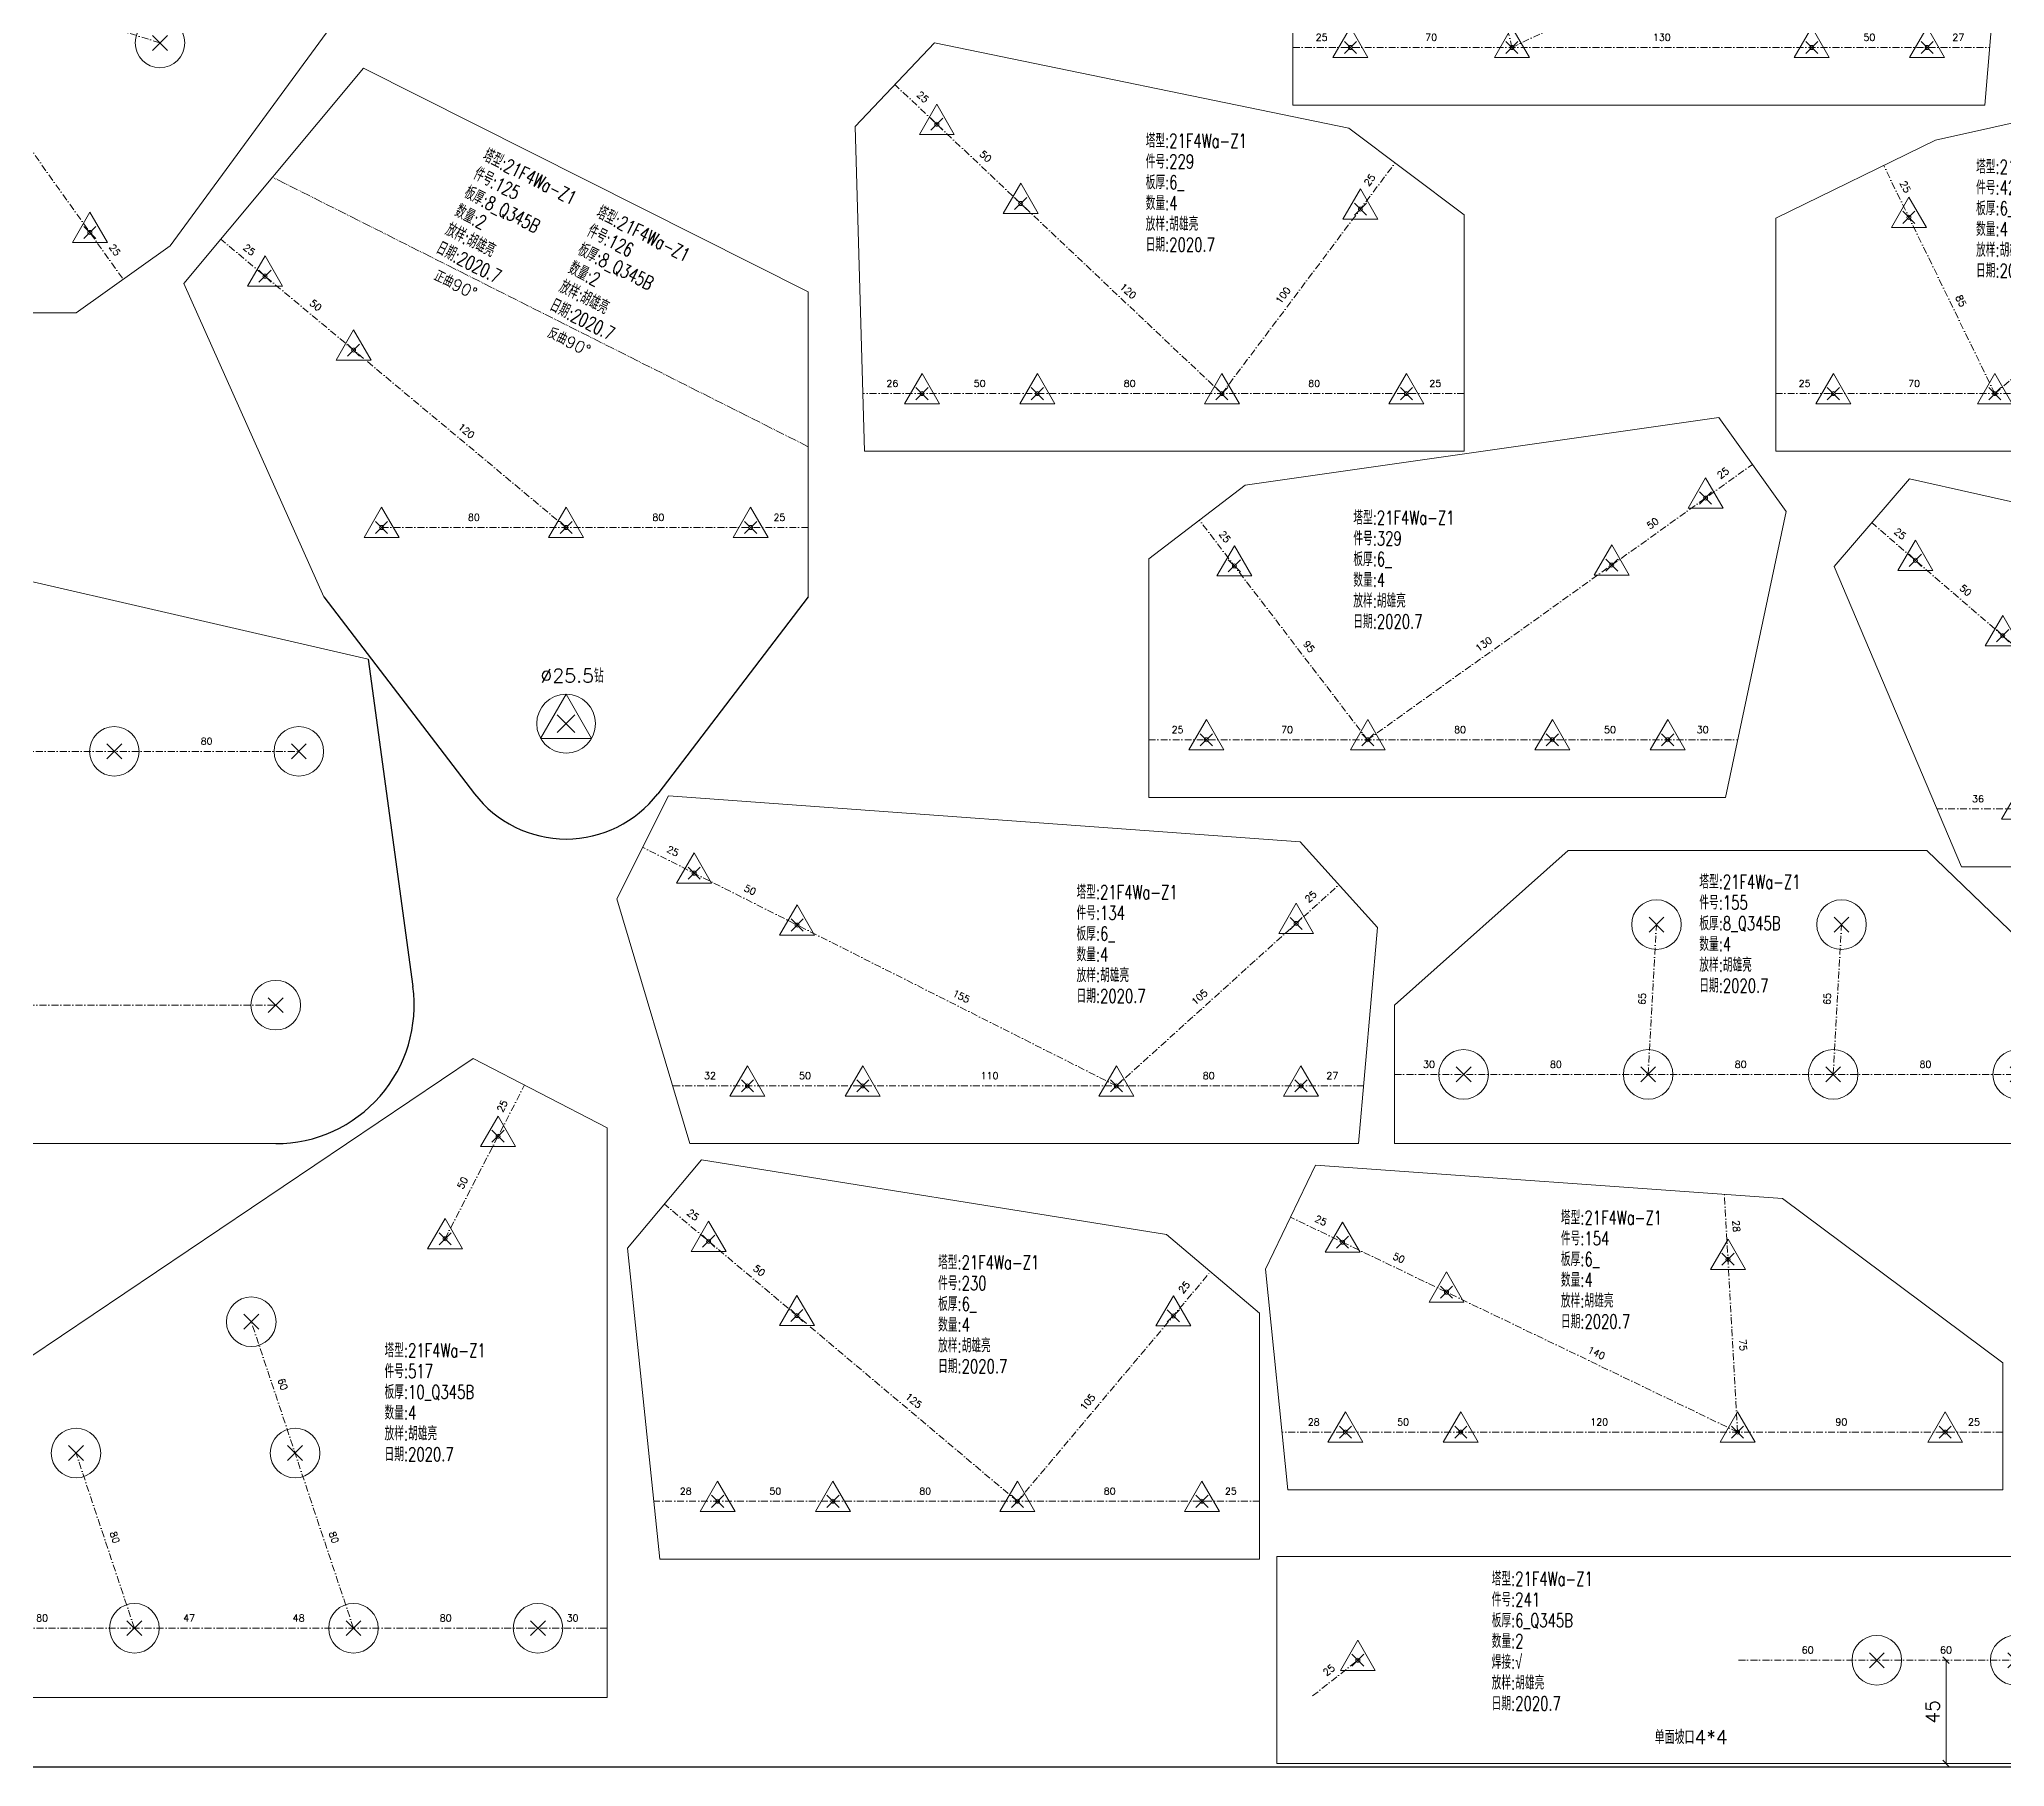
# Model space of a CAD drawing. Extents: x 1310 to 15542, y -76 to 8381.
# Drawn here: x 3379 to 4231, y 7151 to 7899 of the extents above; entities that cross this region are included whole.
import ezdxf
from ezdxf.enums import TextEntityAlignment as Align

# ---------------------------------------------------------------- set-up
doc = ezdxf.new("R2010")
doc.units = 0
doc.header["$MEASUREMENT"] = 0
doc.linetypes.add('一点画线', pattern=[5.2, 3, -1, 0.2, -1])
doc.linetypes.add('制弯线', pattern=[5.9, 4, -0.5, 0.2, -0.5, 0.2, -0.5])
doc.layers.get('0').update_dxf_attribs({"linetype": 'CONTINUOUS', "lineweight": 25})
for name, color, linetype, lineweight in [('1', 7, 'CONTINUOUS', 25), ('2', 7, 'CONTINUOUS', 25), ('5', 7, 'CONTINUOUS', 25)]:
    doc.layers.add(name, color=color, linetype=linetype, lineweight=lineweight)
doc.styles.add('HZ', font='txt.shx', dxfattribs={"width": 0.7, "oblique": 12, "bigfont": 'hztxt.shx'})
doc.styles.get("Standard").update_dxf_attribs({"font": 'simplex.shx', "width": 0.7, "height": 3, "bigfont": 'gbhzfs.shx'})

# ---------------------------------------------------------------- blocks, each defined once
blk = doc.blocks.new('板孔17.5')
at = {"layer": '5', "color": 7, "linetype": 'Continuous', "lineweight": 13}
for p, q in [((0, 1), (-0.866, -0.5)), ((0.866, -0.5), (0, 1)), ((-0.3, -0.3), (0.3, 0.3)), ((0.3, -0.3), (-0.3, 0.3)), ((-0.866, -0.5), (0.866, -0.5))]:
    blk.add_line(p, q, dxfattribs=at)
at = {"layer": '5', "color": 7, "linetype": 'Continuous', "lineweight": 0}
blk.add_circle((0, 0), 0.1, dxfattribs=at)
blk = doc.blocks.new('PLKM_22cef6f7-db2d-482d-97e8-3266c13a7349', base_point=(6076.4, 15509.6))
at = {"layer": '1', "color": 7, "linetype": 'Continuous', "lineweight": 18}
for p, q in [((5699.21, 15584.99), (5676.72, 15540.33)), ((5973.09, 15564.92), (5699.21, 15584.99)), ((6006.61, 15527.82), (5973.09, 15564.92)), ((5676.72, 15540.33), (5708.39, 15434.22)), ((5998.39, 15434.22), (6006.61, 15527.82)), ((5708.39, 15434.22), (5998.39, 15434.22))]:
    blk.add_line(p, q, dxfattribs=at)
at = {"layer": '2', "color": 9, "linetype": '一点画线', "lineweight": 13}
for p, q in [((5893.39, 15459.21), (5687.97, 15562.66)), ((5893.39, 15459.21), (5989.85, 15546.37)), ((6000.59, 15459.21), (5700.93, 15459.21))]:
    blk.add_line(p, q, dxfattribs=at)
at = {"layer": '1', "color": 7, "linetype": 'Continuous', "lineweight": 0, "xscale": 8.75, "yscale": 8.75, "zscale": 8.75}
for p in [(5710.3, 15551.42), (5754.95, 15528.93), (5971.3, 15529.61), (5733.39, 15459.21), (5783.39, 15459.21), (5893.39, 15459.21), (5973.39, 15459.21)]:
    blk.add_blockref('板孔17.5', p, dxfattribs=at)
at = {"layer": '1', "color": 7, "linetype": 'Continuous', "lineweight": 13, "insert": (5876.08, 15546.19), "char_height": 6, "width": 600, "attachment_point": 1, "line_spacing_factor": 0.9}
blk.add_mtext('塔型:21F4Wa-Z1\\P件号:134\\P板厚:6_\\P数量:4\\P放样:胡雄亮\\P日期:2020.7', dxfattribs=at)
at = {"layer": '2', "color": 7, "linetype": 'Continuous', "lineweight": 13}
for s, rotation, p in [('25', 334, (5700.03, 15558.83)), ('50', 334, (5733.52, 15541.96)), ('25', 42, (5979.24, 15539.47)), ('155', 334, (5825.07, 15495.86)), ('105', 42, (5931.01, 15495.89))]:
    blk.add_text(s, height=3, rotation=rotation, dxfattribs=at).set_placement(p, align=Align.BOTTOM_CENTER)
for s, p in [('32', (5717.16, 15461.22)), ('50', (5758.39, 15461.22)), ('110', (5838.39, 15461.22)), ('80', (5933.39, 15461.22)), ('27', (5986.99, 15461.22))]:
    blk.add_text(s, height=3, dxfattribs=at).set_placement(p, align=Align.BOTTOM_CENTER)
blk = doc.blocks.new('板孔21.5')
at = {"layer": '5', "color": 7, "linetype": 'Continuous', "lineweight": 13}
for p, q in [((-0.3, -0.3), (0.3, 0.3)), ((0.3, -0.3), (-0.3, 0.3))]:
    blk.add_line(p, q, dxfattribs=at)
blk.add_circle((0, 0), 1, dxfattribs=at)
blk = doc.blocks.new('PLKM_52e86a1d-98e1-4ceb-8019-42ce8df6917d', base_point=(3594.87, 12290.99))
at = {"layer": '1', "color": 7, "linetype": 'Continuous', "lineweight": 18}
for p, q in [((3442.58, 12429.43), (3185.64, 12256.59)), ((3500.62, 12399.42), (3442.58, 12429.43)), ((3500.62, 12152.55), (3500.62, 12399.42)), ((3185.64, 12256.59), (3185.64, 12152.55)), ((3185.64, 12152.55), (3500.62, 12152.55))]:
    blk.add_line(p, q, dxfattribs=at)
at = {"layer": '2', "color": 9, "linetype": '一点画线', "lineweight": 13}
for p, q in [((3430.34, 12351.33), (3464.79, 12417.95)), ((3390.62, 12182.55), (3346.32, 12315.36)), ((3295.64, 12182.55), (3270.33, 12258.44)), ((3500.62, 12182.55), (3185.64, 12182.55))]:
    blk.add_line(p, q, dxfattribs=at)
at = {"layer": '1', "color": 7, "linetype": 'Continuous', "lineweight": 0}
for name, p, xscale, yscale, zscale in [('板孔17.5', (3453.3, 12395.74), 8.75, 8.75, 8.75), ('板孔17.5', (3430.34, 12351.33), 8.75, 8.75, 8.75), ('板孔21.5', (3346.32, 12315.36), 10.75, 10.75, 10.75), ('板孔21.5', (3270.33, 12258.44), 10.75, 10.75, 10.75), ('板孔21.5', (3365.31, 12258.44), 10.75, 10.75, 10.75), ('板孔21.5', (3215.64, 12182.55), 10.75, 10.75, 10.75), ('板孔21.5', (3295.64, 12182.55), 10.75, 10.75, 10.75), ('板孔21.5', (3390.62, 12182.55), 10.75, 10.75, 10.75), ('板孔21.5', (3470.62, 12182.55), 10.75, 10.75, 10.75)]:
    blk.add_blockref(name, p, dxfattribs=dict(at, xscale=xscale, yscale=yscale, zscale=zscale))
at = {"layer": '1', "color": 7, "linetype": 'Continuous', "lineweight": 13, "insert": (3404.09, 12305.94), "char_height": 6, "width": 600, "attachment_point": 1, "line_spacing_factor": 0.9}
blk.add_mtext('塔型:21F4Wa-Z1\\P件号:517\\P板厚:10_Q345B\\P数量:4\\P放样:胡雄亮\\P日期:2020.7', dxfattribs=at)
at = {"layer": '2', "color": 7, "linetype": 'Continuous', "lineweight": 13}
for s, rotation, p in [('25', 63, (3457.27, 12407.76)), ('50', 63, (3440.05, 12374.45)), ('60', 289, (3357.71, 12287.53)), ('80', 289, (3284.88, 12221.13)), ('80', 289, (3379.86, 12221.13))]:
    blk.add_text(s, height=3, rotation=rotation, dxfattribs=at).set_placement(p, align=Align.BOTTOM_CENTER)
for s, p in [('30', (3200.64, 12184.55)), ('80', (3255.64, 12184.55)), ('47', (3319.36, 12184.55)), ('48', (3366.85, 12184.55)), ('80', (3430.62, 12184.55)), ('30', (3485.62, 12184.55))]:
    blk.add_text(s, height=3, dxfattribs=at).set_placement(p, align=Align.BOTTOM_CENTER)
blk = doc.blocks.new('PLKM_7b76d530-2090-40c1-a64a-3491f2526c1a', base_point=(3035.27, 12225.21))
at = {"layer": '1', "color": 7, "linetype": 'Continuous', "lineweight": 18}
for p, q in [((2963.91, 12297.87), (2775.85, 12270.89)), ((2985.64, 12252.84), (2963.91, 12297.87)), ((2775.85, 12270.89), (2727.18, 12259.43)), ((2727.18, 12259.43), (2677.15, 12212.55)), ((2977.15, 12152.55), (2985.64, 12252.84)), ((2677.15, 12212.55), (2677.15, 12152.55)), ((2677.15, 12152.55), (2977.15, 12152.55))]:
    blk.add_line(p, q, dxfattribs=at)
at = {"layer": '2', "color": 9, "linetype": '一点画线', "lineweight": 13}
for p, q in [((2772.16, 12177.55), (2974.77, 12275.35)), ((2772.16, 12177.55), (2751.51, 12265.16)), ((2677.15, 12177.55), (2979.27, 12177.55))]:
    blk.add_line(p, q, dxfattribs=at)
at = {"layer": '1', "color": 7, "linetype": 'Continuous', "lineweight": 0, "xscale": 8.75, "yscale": 8.75, "zscale": 8.75}
for p in [(2952.26, 12264.48), (2757.25, 12240.83), (2907.23, 12242.75), (2702.15, 12177.55), (2772.15, 12177.55), (2902.15, 12177.55), (2952.15, 12177.55)]:
    blk.add_blockref('板孔17.5', p, dxfattribs=at)
at = {"layer": '1', "color": 7, "linetype": 'Continuous', "lineweight": 13, "insert": (2793.39, 12267.58), "char_height": 6, "width": 600, "attachment_point": 1, "line_spacing_factor": 0.9}
blk.add_mtext('塔型:21F4Wa-Z1\\P件号:516\\P板厚:6_\\P数量:4\\P放样:胡雄亮\\P日期:2020.7', dxfattribs=at)
at = {"layer": '2', "color": 7, "linetype": 'Continuous', "lineweight": 13}
for s, rotation, p in [('25', 26, (2962.65, 12271.72)), ('25', 284, (2756.33, 12253.45)), ('50', 26, (2928.87, 12255.42)), ('65', 284, (2766.65, 12209.65)), ('150', 26, (2838.82, 12211.95))]:
    blk.add_text(s, height=3, rotation=rotation, dxfattribs=at).set_placement(p, align=Align.BOTTOM_CENTER)
for s, p in [('25', (2689.65, 12179.55)), ('70', (2737.15, 12179.55)), ('130', (2837.15, 12179.55)), ('50', (2927.15, 12179.55)), ('27', (2965.71, 12179.55))]:
    blk.add_text(s, height=3, dxfattribs=at).set_placement(p, align=Align.BOTTOM_CENTER)
blk = doc.blocks.new('PLKM_f08cd9c3-46ad-4f88-a223-9dddd6a9edb5', base_point=(3736.44, 13226.16))
at = {"layer": '1', "color": 7, "linetype": 'Continuous', "lineweight": 18}
for p, q in [((3614.78, 13310.52), (3462.28, 13276.63)), ((3647.64, 13272.83), (3614.78, 13310.52)), ((3462.28, 13276.63), (3393.01, 13242.86)), ((3593.01, 13141.8), (3647.64, 13272.83)), ((3393.01, 13242.86), (3393.01, 13141.8)), ((3393.01, 13141.8), (3593.01, 13141.8))]:
    blk.add_line(p, q, dxfattribs=at)
at = {"layer": '2', "color": 9, "linetype": '一点画线', "lineweight": 13}
for p, q in [((3488.01, 13166.8), (3631.21, 13291.67)), ((3488.01, 13166.8), (3439.81, 13265.68)), ((3393.01, 13166.8), (3603.43, 13166.8))]:
    blk.add_line(p, q, dxfattribs=at)
at = {"layer": '1', "color": 7, "linetype": 'Continuous', "lineweight": 0, "xscale": 8.75, "yscale": 8.75, "zscale": 8.75}
for p in [(3612.37, 13275.24), (3450.76, 13243.2), (3574.69, 13242.38), (3418.01, 13166.8), (3488.01, 13166.8), (3568.01, 13166.8)]:
    blk.add_blockref('板孔17.5', p, dxfattribs=at)
at = {"layer": '1', "color": 7, "linetype": 'Continuous', "lineweight": 13, "insert": (3479.88, 13268.11), "char_height": 6, "width": 600, "attachment_point": 1, "line_spacing_factor": 0.9}
blk.add_mtext('塔型:21F4Wa-Z1\\P件号:429\\P板厚:6_\\P数量:4\\P放样:胡雄亮\\P日期:2020.7', dxfattribs=at)
at = {"layer": '2', "color": 7, "linetype": 'Continuous', "lineweight": 13}
for s, rotation, p in [('25', 41, (3620.48, 13284.96)), ('25', 297, (3447.08, 13255.32)), ('50', 41, (3592.21, 13260.32)), ('85', 297, (3471.18, 13205.88)), ('115', 41, (3530.03, 13206.1))]:
    blk.add_text(s, height=3, rotation=rotation, dxfattribs=at).set_placement(p, align=Align.BOTTOM_CENTER)
for s, p in [('25', (3405.51, 13168.8)), ('70', (3453.01, 13168.8)), ('80', (3528.01, 13168.8)), ('35', (3585.72, 13168.8))]:
    blk.add_text(s, height=3, dxfattribs=at).set_placement(p, align=Align.BOTTOM_CENTER)
blk = doc.blocks.new('PLKM_7db2be60-2bbd-42b0-b96e-6722fe60b8d0', base_point=(3930.34, 14007.06))
at = {"layer": '1', "color": 7, "linetype": 'Continuous', "lineweight": 18}
for p, q in [((3833.21, 14089.38), (3627.78, 14060.14)), ((3862.29, 14048.71), (3833.21, 14089.38)), ((3627.78, 14060.14), (3585.99, 14028.13)), ((3835.99, 13924.74), (3862.29, 14048.71)), ((3585.99, 14028.13), (3585.99, 13924.74)), ((3585.99, 13924.74), (3835.99, 13924.74))]:
    blk.add_line(p, q, dxfattribs=at)
at = {"layer": '2', "color": 9, "linetype": '一点画线', "lineweight": 13}
for p, q in [((3680.85, 13949.74), (3847.75, 14069.04)), ((3680.85, 13949.74), (3607.93, 14044.94)), ((3585.99, 13949.74), (3841.29, 13949.74))]:
    blk.add_line(p, q, dxfattribs=at)
at = {"layer": '1', "color": 7, "linetype": 'Continuous', "lineweight": 0, "xscale": 8.75, "yscale": 8.75, "zscale": 8.75}
for p in [(3827.41, 14054.5), (3623.13, 14025.09), (3786.74, 14025.43), (3610.99, 13949.74), (3680.99, 13949.74), (3760.99, 13949.74), (3810.99, 13949.74)]:
    blk.add_blockref('板孔17.5', p, dxfattribs=at)
at = {"layer": '1', "color": 7, "linetype": 'Continuous', "lineweight": 13, "insert": (3674.69, 14049), "char_height": 6, "width": 600, "attachment_point": 1, "line_spacing_factor": 0.9}
blk.add_mtext('塔型:21F4Wa-Z1\\P件号:329\\P板厚:6_\\P数量:4\\P放样:胡雄亮\\P日期:2020.7', dxfattribs=at)
at = {"layer": '2', "color": 7, "linetype": 'Continuous', "lineweight": 13}
for s, rotation, p in [('25', 36, (3836.42, 14063.4)), ('50', 36, (3805.91, 14041.59)), ('25', 308, (3617.12, 14036.23)), ('95', 308, (3653.58, 13988.63)), ('130', 36, (3732.63, 13989.21))]:
    blk.add_text(s, height=3, rotation=rotation, dxfattribs=at).set_placement(p, align=Align.BOTTOM_CENTER)
for s, p in [('25', (3598.49, 13951.74)), ('70', (3645.99, 13951.74)), ('80', (3720.99, 13951.74)), ('50', (3785.99, 13951.74)), ('30', (3826.14, 13951.74))]:
    blk.add_text(s, height=3, dxfattribs=at).set_placement(p, align=Align.BOTTOM_CENTER)
blk = doc.blocks.new('PLKM_df97d44d-681a-4764-8d56-600c3e7ac738', base_point=(3491.56, 14008.74))
at = {"layer": '1', "color": 7, "linetype": 'Continuous', "lineweight": 18}
for p, q in [((3163.42, 14092.75), (3130.77, 14054.88)), ((3328.85, 14056), (3163.42, 14092.75)), ((3130.77, 14054.88), (3185.99, 13924.74)), ((3385.99, 14019.71), (3328.85, 14056)), ((3385.99, 13924.74), (3385.99, 14019.71)), ((3185.99, 13924.74), (3385.99, 13924.74))]:
    blk.add_line(p, q, dxfattribs=at)
at = {"layer": '2', "color": 9, "linetype": '一点画线', "lineweight": 13}
for p, q in [((3290.99, 13949.74), (3147.1, 14073.82)), ((3290.99, 13949.74), (3349.95, 14042.6)), ((3385.99, 13949.74), (3175.38, 13949.74))]:
    blk.add_line(p, q, dxfattribs=at)
at = {"layer": '1', "color": 7, "linetype": 'Continuous', "lineweight": 0, "xscale": 8.75, "yscale": 8.75, "zscale": 8.75}
for p in [(3166.03, 14057.49), (3203.9, 14024.84), (3336.55, 14021.49), (3210.99, 13949.74), (3290.99, 13949.74), (3360.99, 13949.74)]:
    blk.add_blockref('板孔17.5', p, dxfattribs=at)
at = {"layer": '1', "color": 7, "linetype": 'Continuous', "lineweight": 13, "insert": (3252.35, 14051.93), "char_height": 6, "width": 600, "attachment_point": 1, "line_spacing_factor": 0.9}
blk.add_mtext('塔型:21F4Wa-Z1\\P件号:328\\P板厚:6_\\P数量:4\\P放样:胡雄亮\\P日期:2020.7', dxfattribs=at)
at = {"layer": '2', "color": 7, "linetype": 'Continuous', "lineweight": 13}
for s, rotation, p in [('25', 320, (3157.87, 14067.17)), ('50', 320, (3186.27, 14042.68)), ('25', 58, (3341.56, 14033.12)), ('115', 320, (3248.75, 13988.8)), ('85', 58, (3312.08, 13986.69))]:
    blk.add_text(s, height=3, rotation=rotation, dxfattribs=at).set_placement(p, align=Align.BOTTOM_CENTER)
for s, p in [('36', (3193.18, 13951.74)), ('80', (3250.99, 13951.74)), ('70', (3325.99, 13951.74)), ('25', (3373.49, 13951.74))]:
    blk.add_text(s, height=3, dxfattribs=at).set_placement(p, align=Align.BOTTOM_CENTER)
blk = doc.blocks.new('PLKM_a0ed71c4-b8b9-46bc-820f-8855dfeee4e4', base_point=(2239.85, 13935))
at = {"color": 0, "linetype": 'Continuous'}
for p, q in [((1758.04, 14002.66), (2003.92, 13776.95)), ((2384.49, 13971.15), (2403.94, 13829.3)), ((2119.55, 13905.16), (2096.47, 13840.27))]:
    blk.add_line(p, q, dxfattribs=at)
at = {"color": 2}
for p, q in [((2194.49, 13835.99), (2181.64, 13813.73)), ((2207.34, 13813.73), (2194.49, 13835.99)), ((2181.64, 13813.73), (2207.34, 13813.73))]:
    blk.add_line(p, q, dxfattribs=at)
for q in [(2194.49, 13835.99), (2181.64, 13813.73), (2207.34, 13813.73)]:
    blk.add_line((2194.49, 13821.15), q)
for radius in [14.84, 7.42]:
    blk.add_circle((2194.49, 13821.15), radius)
at = {"color": 0, "linetype": 'Continuous'}
for centre, start, end in [((2344.49, 13821.15), 270, 7.8051), ((2044.49, 13821.15), 227.44877, 270)]:
    blk.add_arc(centre, 60, start, end, dxfattribs=at)
at = {"layer": '1', "color": 7, "linetype": 'Continuous', "lineweight": 18}
for p, q in [((1786.79, 14108.84), (1758.04, 14002.66)), ((2384.49, 13971.15), (1786.79, 14108.84)), ((2044.49, 13761.15), (2344.49, 13761.15))]:
    blk.add_line(p, q, dxfattribs=at)
at = {"layer": '2', "color": 9, "linetype": '一点画线', "lineweight": 13}
for p, q in [((2194.43, 13931.15), (1769.8, 14046.1)), ((1954.49, 13931.15), (2354.49, 13931.15)), ((2044.49, 13821.15), (2344.49, 13821.15))]:
    blk.add_line(p, q, dxfattribs=at)
at = {"layer": '1', "color": 7, "linetype": 'Continuous', "lineweight": 0, "xscale": 10.75, "yscale": 10.75, "zscale": 10.75}
for p in [(1798.76, 14038.26), (1856.68, 14022.58), (1914.59, 14006.9), (1954.49, 13931.15), (2034.49, 13931.15), (2114.49, 13931.15), (2194.49, 13931.15), (2274.49, 13931.15), (2354.49, 13931.15), (2044.49, 13821.15), (2344.49, 13821.15)]:
    blk.add_blockref('板孔21.5', p, dxfattribs=at)
at = {"color": 7, "style": 'HZ', "width": 0.8}
blk.add_text('%%C32钻', height=8, dxfattribs=at).set_placement((2183.75, 13796.28))
at = {"layer": '1', "color": 7, "linetype": 'Continuous', "lineweight": 13, "char_height": 6, "width": 600, "attachment_point": 1, "line_spacing_factor": 0.9}
for s, insert in [('塔型:21F4Wa-Z1\\P件号:314\\P板厚:8_Q345B\\P数量:2\\P焊接:√\\P放样:胡雄亮\\P日期:2020.7', (2059.15, 13912.24)), ('塔型:21F4Wa-Z1\\P件号:315\\P板厚:8_Q345B\\P数量:2\\P焊接:√\\P放样:胡雄亮\\P日期:2020.7', (2121.66, 13891.89))]:
    blk.add_mtext(s, dxfattribs=dict(at, insert=insert))
at = {"layer": '2', "color": 7, "linetype": 'Continuous', "lineweight": 13}
for s, p in [('30', (1784.8, 14044.11)), ('60', (1828.24, 14032.35)), ('60', (1886.16, 14016.67)), ('290', (2055.03, 13970.96))]:
    blk.add_text(s, height=3, rotation=346, dxfattribs=at).set_placement(p, align=Align.BOTTOM_CENTER)
for p in [(1994.49, 13933.15), (2074.49, 13933.15), (2154.49, 13933.15), (2234.49, 13933.15), (2314.49, 13933.15)]:
    blk.add_text('80', height=3, dxfattribs=at).set_placement(p, align=Align.BOTTOM_CENTER)
blk = doc.blocks.new('PLKM_a797a17f-ab0d-4413-917b-6b0d306fa6f3', base_point=(6936.49, 14725.05))
at = {"layer": '1', "color": 7, "linetype": 'Continuous', "lineweight": 18}
for p, q in [((6589.92, 14770.61), (6589.92, 14680.91)), ((6940.03, 14770.6), (6589.92, 14770.61)), ((6940.03, 14680.91), (6940.03, 14770.6)), ((6589.92, 14680.91), (6940.03, 14680.91))]:
    blk.add_line(p, q, dxfattribs=at)
at = {"layer": '2', "color": 9, "linetype": '一点画线', "lineweight": 13}
for p, q in [((6605.4, 14710.13), (6625.03, 14725.61)), ((6790.03, 14725.61), (6940.03, 14725.6))]:
    blk.add_line(p, q, dxfattribs=at)
at = {"layer": '2', "color": 9, "linetype": 'Continuous', "lineweight": 18}
for p, q in [((6878.61, 14727.02), (6881.44, 14724.19)), ((6880.03, 14725.6), (6880.03, 14680.9)), ((6878.61, 14682.32), (6881.44, 14679.49))]:
    blk.add_line(p, q, dxfattribs=at)
at = {"layer": '1', "color": 7, "linetype": 'Continuous', "lineweight": 0}
for name, p, xscale, yscale, zscale in [('板孔17.5', (6625.03, 14725.61), 8.75, 8.75, 8.75), ('板孔21.5', (6850.03, 14725.61), 10.75, 10.75, 10.75), ('板孔21.5', (6910.03, 14725.6), 10.75, 10.75, 10.75)]:
    blk.add_blockref(name, p, dxfattribs=dict(at, xscale=xscale, yscale=yscale, zscale=zscale))
at = {"layer": '1', "color": 7, "linetype": 'Continuous', "lineweight": 13}
blk.add_text('单面坡口4*4', height=6, dxfattribs=at).set_placement((6769.54, 14687.49), align=Align.BOTTOM_CENTER)
at = {"layer": '1', "color": 7, "linetype": 'Continuous', "lineweight": 13, "insert": (6683.06, 14763.89), "char_height": 6, "width": 600, "attachment_point": 1, "line_spacing_factor": 0.9}
blk.add_mtext('塔型:21F4Wa-Z1\\P件号:241\\P板厚:6_Q345B\\P数量:2\\P焊接:√\\P放样:胡雄亮\\P日期:2020.7', dxfattribs=at)
at = {"layer": '2', "color": 7, "linetype": 'Continuous', "lineweight": 13}
for s, p in [('60', (6820.03, 14727.61)), ('60', (6880.03, 14727.6)), ('30', (6925.03, 14727.6))]:
    blk.add_text(s, height=3, dxfattribs=at).set_placement(p, align=Align.BOTTOM_CENTER)
for s, height, rotation, p in [('25', 3, 38, (6613.97, 14719.44)), ('45', 6, 90, (6879.03, 14703.25))]:
    blk.add_text(s, height=height, rotation=rotation, dxfattribs=at).set_placement(p, align=Align.BOTTOM_CENTER)
blk = doc.blocks.new('PLKM_5fd386f6-2ff3-47f8-9eae-a6f3b02fc6b0', base_point=(4415.04, 14656.51))
at = {"layer": '1', "color": 7, "linetype": 'Continuous', "lineweight": 18}
for p, q in [((4079.87, 14742.96), (4047.68, 14704.71)), ((4281.34, 14710.64), (4079.87, 14742.96)), ((4321.8, 14676.61), (4281.34, 14710.64)), ((4047.68, 14704.71), (4061.8, 14570.05)), ((4321.8, 14570.05), (4321.8, 14676.61)), ((4061.8, 14570.05), (4321.8, 14570.05))]:
    blk.add_line(p, q, dxfattribs=at)
at = {"layer": '2', "color": 9, "linetype": '一点画线', "lineweight": 13}
for p, q in [((4216.8, 14595.05), (4063.78, 14723.83)), ((4216.8, 14595.05), (4300.47, 14694.54)), ((4321.8, 14595.05), (4059.18, 14595.05))]:
    blk.add_line(p, q, dxfattribs=at)
at = {"layer": '1', "color": 7, "linetype": 'Continuous', "lineweight": 0, "xscale": 8.75, "yscale": 8.75, "zscale": 8.75}
for p in [(4082.9, 14707.74), (4121.16, 14675.54), (4284.38, 14675.41), (4086.8, 14595.05), (4136.8, 14595.05), (4216.8, 14595.05), (4296.8, 14595.05)]:
    blk.add_blockref('板孔17.5', p, dxfattribs=at)
at = {"layer": '1', "color": 7, "linetype": 'Continuous', "lineweight": 13, "insert": (4182.4, 14701.58), "char_height": 6, "width": 600, "attachment_point": 1, "line_spacing_factor": 0.9}
blk.add_mtext('塔型:21F4Wa-Z1\\P件号:230\\P板厚:6_\\P数量:4\\P放样:胡雄亮\\P日期:2020.7', dxfattribs=at)
at = {"layer": '2', "color": 7, "linetype": 'Continuous', "lineweight": 13}
for s, rotation, p in [('25', 321, (4074.63, 14717.31)), ('50', 321, (4103.32, 14693.17)), ('25', 50, (4290.9, 14686.27)), ('125', 321, (4170.27, 14636.83)), ('105', 50, (4249.06, 14636.52))]:
    blk.add_text(s, height=3, rotation=rotation, dxfattribs=at).set_placement(p, align=Align.BOTTOM_CENTER)
for s, p in [('28', (4072.99, 14597.05)), ('50', (4111.8, 14597.05)), ('80', (4176.8, 14597.05)), ('80', (4256.8, 14597.05)), ('25', (4309.3, 14597.05))]:
    blk.add_text(s, height=3, dxfattribs=at).set_placement(p, align=Align.BOTTOM_CENTER)
blk = doc.blocks.new('PLKM_0210c14c-e8c0-4269-ae1d-e7e5a093af17', base_point=(3946.7, 14658.59))
at = {"layer": '1', "color": 7, "linetype": 'Continuous', "lineweight": 18}
for p, q in [((3618.09, 14747.13), (3583.75, 14710.78)), ((3797.74, 14710.02), (3618.09, 14747.13)), ((3583.75, 14710.78), (3587.68, 14570.05)), ((3847.68, 14672.52), (3797.74, 14710.02)), ((3847.68, 14570.05), (3847.68, 14672.52)), ((3587.68, 14570.05), (3847.68, 14570.05))]:
    blk.add_line(p, q, dxfattribs=at)
at = {"layer": '2', "color": 9, "linetype": '一点画线', "lineweight": 13}
for p, q in [((3742.68, 14595.05), (3600.92, 14728.95)), ((3742.68, 14595.05), (3817.73, 14695.01)), ((3847.68, 14595.05), (3586.98, 14595.05))]:
    blk.add_line(p, q, dxfattribs=at)
at = {"layer": '1', "color": 7, "linetype": 'Continuous', "lineweight": 0, "xscale": 8.75, "yscale": 8.75, "zscale": 8.75}
for p in [(3619.09, 14711.79), (3655.44, 14677.45), (3802.72, 14675.01), (3612.68, 14595.05), (3662.68, 14595.05), (3742.68, 14595.05), (3822.68, 14595.05)]:
    blk.add_blockref('板孔17.5', p, dxfattribs=at)
at = {"layer": '1', "color": 7, "linetype": 'Continuous', "lineweight": 13, "insert": (3709.65, 14707.63), "char_height": 6, "width": 600, "attachment_point": 1, "line_spacing_factor": 0.9}
blk.add_mtext('塔型:21F4Wa-Z1\\P件号:229\\P板厚:6_\\P数量:4\\P放样:胡雄亮\\P日期:2020.7', dxfattribs=at)
at = {"layer": '2', "color": 7, "linetype": 'Continuous', "lineweight": 13}
for s, rotation, p in [('25', 318, (3611.38, 14721.82)), ('50', 318, (3638.64, 14696.07)), ('25', 53, (3808.63, 14686.21)), ('120', 318, (3700.43, 14637.71)), ('100', 53, (3771.1, 14636.23))]:
    blk.add_text(s, height=3, rotation=rotation, dxfattribs=at).set_placement(p, align=Align.BOTTOM_CENTER)
for s, p in [('26', (3599.83, 14597.05)), ('50', (3637.68, 14597.05)), ('80', (3702.68, 14597.05)), ('80', (3782.68, 14597.05)), ('25', (3835.18, 14597.05))]:
    blk.add_text(s, height=3, dxfattribs=at).set_placement(p, align=Align.BOTTOM_CENTER)
blk = doc.blocks.new('PLKM_5569a195-bc47-4bc3-b680-e411b4508e79', base_point=(2392.42, 14701.09))
at = {"color": 0, "linetype": 'Continuous'}
blk.add_line((2271.71, 14830.87), (2251.75, 14750.84), dxfattribs=at)
at = {"layer": '1', "color": 7, "linetype": 'Continuous', "lineweight": 18}
for p, q in [((2425.02, 14854.62), (2006.05, 14812.5)), ((2463.61, 14757.88), (2425.02, 14854.62)), ((2006.05, 14812.5), (1911.06, 14616.82)), ((2330.88, 14576.54), (2463.61, 14757.88)), ((1911.06, 14616.82), (1939.81, 14547.55)), ((2290.14, 14547.55), (2330.88, 14576.54)), ((1939.81, 14547.55), (2290.14, 14547.55))]:
    blk.add_line(p, q, dxfattribs=at)
at = {"layer": '2', "color": 9, "linetype": '一点画线', "lineweight": 13}
for p, q in [((2211.95, 14700.55), (2183.93, 14830.38)), ((2211.92, 14700.56), (2448.79, 14795.04)), ((1986.18, 14771.57), (2326.42, 14664.54)), ((2211.95, 14700.55), (1925.63, 14581.73)), ((2211.95, 14700.55), (2157.33, 14627.92)), ((2211.95, 14700.55), (2310.51, 14562.04))]:
    blk.add_line(p, q, dxfattribs=at)
at = {"layer": '1', "color": 7, "linetype": 'Continuous', "lineweight": 0}
for name, p, xscale, yscale, zscale in [('板孔17.5', (2189.8, 14803.19), 8.75, 8.75, 8.75), ('板孔21.5', (2420.93, 14783.92), 10.75, 10.75, 10.75), ('板孔21.5', (2021.16, 14760.57), 10.75, 10.75, 10.75), ('板孔21.5', (2365.2, 14761.69), 10.75, 10.75, 10.75), ('板孔21.5', (2078.4, 14742.56), 10.75, 10.75, 10.75), ('板孔21.5', (2211.95, 14700.55), 10.75, 10.75, 10.75), ('板孔21.5', (2269.18, 14682.55), 10.75, 10.75, 10.75), ('板孔21.5', (2326.42, 14664.54), 10.75, 10.75, 10.75), ('板孔21.5', (2064.17, 14639.22), 10.75, 10.75, 10.75), ('板孔17.5', (2157.85, 14628.62), 8.75, 8.75, 8.75), ('板孔21.5', (2008.75, 14616.22), 10.75, 10.75, 10.75), ('板孔21.5', (1953.34, 14593.23), 10.75, 10.75, 10.75), ('板孔17.5', (2296.02, 14582.41), 8.75, 8.75, 8.75)]:
    blk.add_blockref(name, p, dxfattribs=dict(at, xscale=xscale, yscale=yscale, zscale=zscale))
at = {"layer": '1', "color": 7, "linetype": 'Continuous', "lineweight": 13, "char_height": 6, "width": 600, "attachment_point": 1, "line_spacing_factor": 0.9}
for s, insert in [('塔型:21F4Wa-Z1\\P件号:215\\P板厚:8_Q345B\\P数量:2\\P焊接:√\\P放样:胡雄亮\\P日期:2020.7', (2212.59, 14827.22)), ('塔型:21F4Wa-Z1\\P件号:216\\P板厚:8_Q345B\\P数量:2\\P焊接:√\\P放样:胡雄亮\\P日期:2020.7', (2273.79, 14821.78))]:
    blk.add_mtext(s, dxfattribs=dict(at, insert=insert))
at = {"layer": '2', "color": 7, "linetype": 'Continuous', "lineweight": 13}
for s, rotation, p in [('28', 283, (2188.82, 14817.21)), ('30', 22, (2434.12, 14791.34)), ('60', 22, (2392.32, 14774.67)), ('37', 344, (2004.27, 14767.98)), ('60', 344, (2050.38, 14753.47)), ('105', 283, (2202.83, 14752.29)), ('165', 22, (2287.82, 14732.98)), ('140', 344, (2145.77, 14723.47)), ('60', 344, (2241.16, 14693.46)), ('160', 23, (2137.29, 14671.73)), ('60', 344, (2298.4, 14675.45)), ('90', 53, (2183.3, 14665.79)), ('145', 306, (2255.61, 14642.64)), ('60', 23, (2035.69, 14629.57)), ('60', 23, (1980.28, 14606.57)), ('30', 23, (1938.71, 14589.32)), ('25', 306, (2304.89, 14573.39))]:
    blk.add_text(s, height=3, rotation=rotation, dxfattribs=at).set_placement(p, align=Align.BOTTOM_CENTER)
blk = doc.blocks.new('PLKM_8a99582c-4e8a-4526-8f45-50d7b5fc9e2b', base_point=(8647.45, 15514.08))
at = {"layer": '1', "color": 7, "linetype": 'Continuous', "lineweight": 18}
for p, q in [((8356.7, 15577.62), (8281.36, 15510.54)), ((8512.21, 15577.62), (8356.7, 15577.62)), ((8581.59, 15510.54), (8512.21, 15577.62)), ((8281.36, 15510.54), (8281.36, 15450.54)), ((8581.59, 15450.54), (8581.59, 15510.54)), ((8281.36, 15450.54), (8581.59, 15450.54))]:
    blk.add_line(p, q, dxfattribs=at)
at = {"layer": '2', "color": 9, "linetype": '一点画线', "lineweight": 13}
for p, q in [((8391.36, 15480.54), (8394.97, 15545.44)), ((8471.59, 15480.54), (8475.2, 15545.44)), ((8281.36, 15480.54), (8581.59, 15480.54))]:
    blk.add_line(p, q, dxfattribs=at)
at = {"layer": '1', "color": 7, "linetype": 'Continuous', "lineweight": 0, "xscale": 10.75, "yscale": 10.75, "zscale": 10.75}
for p in [(8394.97, 15545.44), (8475.2, 15545.44), (8311.36, 15480.54), (8391.36, 15480.54), (8471.59, 15480.54), (8551.59, 15480.54)]:
    blk.add_blockref('板孔21.5', p, dxfattribs=at)
at = {"layer": '1', "color": 7, "linetype": 'Continuous', "lineweight": 13, "insert": (8413.54, 15567), "char_height": 6, "width": 600, "attachment_point": 1, "line_spacing_factor": 0.9}
blk.add_mtext('塔型:21F4Wa-Z1\\P件号:155\\P板厚:8_Q345B\\P数量:4\\P放样:胡雄亮\\P日期:2020.7', dxfattribs=at)
at = {"layer": '2', "color": 7, "linetype": 'Continuous', "lineweight": 13}
for p in [(8391.17, 15513.11), (8471.39, 15513.11)]:
    blk.add_text('65', height=3, rotation=87, dxfattribs=at).set_placement(p, align=Align.BOTTOM_CENTER)
for s, p in [('30', (8296.36, 15482.54)), ('80', (8351.36, 15482.54)), ('80', (8431.48, 15482.54)), ('80', (8511.59, 15482.54)), ('30', (8566.59, 15482.54))]:
    blk.add_text(s, height=3, dxfattribs=at).set_placement(p, align=Align.BOTTOM_CENTER)
blk = doc.blocks.new('PLKM_88050b8d-8722-4aa9-8a13-ae5854d3c15f', base_point=(8125.75, 15520.86))
at = {"layer": '1', "color": 7, "linetype": 'Continuous', "lineweight": 18}
for p, q in [((7783.39, 15591.18), (7761.74, 15546.12)), ((7985.79, 15576.78), (7783.39, 15591.18)), ((8081.36, 15505.54), (7985.79, 15576.78)), ((7761.74, 15546.12), (7771.36, 15450.54)), ((8081.36, 15450.54), (8081.36, 15505.54)), ((7771.36, 15450.54), (8081.36, 15450.54))]:
    blk.add_line(p, q, dxfattribs=at)
at = {"layer": '2', "color": 9, "linetype": '一点画线', "lineweight": 13}
for p, q in [((7966.37, 15475.54), (7960.65, 15578.57)), ((7966.37, 15475.54), (7772.57, 15568.65)), ((8081.36, 15475.54), (7768.85, 15475.54))]:
    blk.add_line(p, q, dxfattribs=at)
at = {"layer": '1', "color": 7, "linetype": 'Continuous', "lineweight": 0, "xscale": 8.75, "yscale": 8.75, "zscale": 8.75}
for p in [(7795.1, 15557.82), (7962.21, 15550.43), (7840.17, 15536.17), (7796.36, 15475.54), (7846.36, 15475.54), (7966.36, 15475.54), (8056.36, 15475.54)]:
    blk.add_blockref('板孔17.5', p, dxfattribs=at)
at = {"layer": '1', "color": 7, "linetype": 'Continuous', "lineweight": 13, "insert": (7889.76, 15571.48), "char_height": 6, "width": 600, "attachment_point": 1, "line_spacing_factor": 0.9}
blk.add_mtext('塔型:21F4Wa-Z1\\P件号:154\\P板厚:6_\\P数量:4\\P放样:胡雄亮\\P日期:2020.7', dxfattribs=at)
at = {"layer": '2', "color": 7, "linetype": 'Continuous', "lineweight": 13}
for s, rotation, p in [('25', 335, (7784.7, 15565.04)), ('28', 274, (7963.43, 15564.61)), ('50', 335, (7818.5, 15548.8)), ('140', 335, (7904.14, 15507.66)), ('75', 274, (7966.29, 15513.1))]:
    blk.add_text(s, height=3, rotation=rotation, dxfattribs=at).set_placement(p, align=Align.BOTTOM_CENTER)
for s, p in [('28', (7782.61, 15477.54)), ('50', (7821.36, 15477.54)), ('120', (7906.36, 15477.54)), ('90', (8011.36, 15477.54)), ('25', (8068.86, 15477.54))]:
    blk.add_text(s, height=3, dxfattribs=at).set_placement(p, align=Align.BOTTOM_CENTER)
blk = doc.blocks.new('板孔25.5')
at = {"layer": '5', "color": 7, "linetype": 'Continuous', "lineweight": 13}
for p, q in [((0, 1), (-0.866, -0.5)), ((0.866, -0.5), (0, 1)), ((-0.3, -0.3), (0.3, 0.3)), ((0.3, -0.3), (-0.3, 0.3)), ((-0.866, -0.5), (0.866, -0.5))]:
    blk.add_line(p, q, dxfattribs=at)
blk.add_circle((0, 0), 1, dxfattribs=at)
blk = doc.blocks.new('PLKM_b2be964e-458b-4a55-ad99-39601062f309', base_point=(4756.41, 15491.6))
at = {"color": 0, "linetype": 'Continuous'}
for p, q in [((4458.64, 15450.54), (4523.92, 15365.17)), ((4668.64, 15450.54), (4603.36, 15365.17))]:
    blk.add_line(p, q, dxfattribs=at)
blk.add_arc((4563.64, 15395.54), 50, 217.40625, 322.59785, dxfattribs=at)
at = {"layer": '1', "color": 7, "linetype": 'Continuous', "lineweight": 18}
for p, q in [((4475.8, 15679.65), (4397.89, 15586.27)), ((4668.64, 15582.7), (4475.8, 15679.65)), ((4397.89, 15586.27), (4458.64, 15450.54)), ((4668.64, 15450.54), (4668.64, 15582.7))]:
    blk.add_line(p, q, dxfattribs=at)
at = {"layer": '2', "color": 190, "linetype": '制弯线', "lineweight": 13}
blk.add_line((4668.64, 15515.54), (4436.33, 15632.34), dxfattribs=at)
at = {"layer": '2', "color": 9, "linetype": '一点画线', "lineweight": 13}
for p, q in [((4563.64, 15480.54), (4413.91, 15605.47)), ((4483.64, 15480.54), (4668.64, 15480.54))]:
    blk.add_line(p, q, dxfattribs=at)
at = {"layer": '1', "color": 7, "linetype": 'Continuous', "lineweight": 0}
for name, p, xscale, yscale, zscale in [('板孔17.5', (4433.1, 15589.45), 8.75, 8.75, 8.75), ('板孔17.5', (4471.5, 15557.42), 8.75, 8.75, 8.75), ('板孔17.5', (4483.64, 15480.54), 8.75, 8.75, 8.75), ('板孔17.5', (4563.64, 15480.54), 8.75, 8.75, 8.75), ('板孔17.5', (4643.64, 15480.54), 8.75, 8.75, 8.75), ('板孔25.5', (4563.64, 15395.54), 12.75, 12.75, 12.75)]:
    blk.add_blockref(name, p, dxfattribs=dict(at, xscale=xscale, yscale=yscale, zscale=zscale))
at = {"layer": '1', "color": 7, "linetype": 'Continuous', "lineweight": 13, "char_height": 6, "width": 600, "attachment_point": 1, "rotation": 333.30749, "line_spacing_factor": 0.9}
for s, insert in [('塔型:21F4Wa-Z1\\P件号:125\\P板厚:8_Q345B\\P数量:2\\P放样:胡雄亮\\P日期:2020.7', (4529.62, 15645.17)), ('塔型:21F4Wa-Z1\\P件号:126\\P板厚:8_Q345B\\P数量:2\\P放样:胡雄亮\\P日期:2020.7', (4578.86, 15620.41))]:
    blk.add_mtext(s, dxfattribs=dict(at, insert=insert))
at = {"layer": '2', "color": 7, "linetype": 'Continuous', "lineweight": 13}
for s, p in [('25', (4424.79, 15599)), ('50', (4453.58, 15574.97)), ('120', (4518.85, 15520.52))]:
    blk.add_text(s, height=3, rotation=321, dxfattribs=at).set_placement(p, align=Align.BOTTOM_CENTER)
for s, p in [('正曲90%%d', (4505.17, 15586.56)), ('反曲90%%D', (4554.41, 15561.81))]:
    blk.add_text(s, height=5, rotation=334, dxfattribs=at).set_placement(p, align=Align.BOTTOM_LEFT)
for s, height, p in [('80', 3, (4523.64, 15482.54)), ('80', 3, (4603.64, 15482.54)), ('25', 3, (4656.14, 15482.54)), ('%%C25.5钻', 6, (4566.28, 15411.52))]:
    blk.add_text(s, height=height, dxfattribs=at).set_placement(p, align=Align.BOTTOM_CENTER)

msp = doc.modelspace()

# ---------------------------------------------------------------- linework, layer by layer
at = {"color": 0, "linetype": 'Continuous'}
msp.add_lwpolyline([(2328.88, 7150.933), (5078.563, 7150.933), (5078.563, 8380.933), (2328.88, 8380.933)], close=True, dxfattribs=at)

# ---------------------------------------------------------------- block references
for name, p in [('PLKM_5569a195-bc47-4bc3-b680-e411b4508e79', (3497.518, 7934.469)), ('PLKM_7b76d530-2090-40c1-a64a-3491f2526c1a', (4280.76, 7943.591)), ('PLKM_0210c14c-e8c0-4269-ae1d-e7e5a093af17', (4095.931, 7809.47)), ('PLKM_b2be964e-458b-4a55-ad99-39601062f309', (3800.366, 7698.99)), ('PLKM_f08cd9c3-46ad-4f88-a223-9dddd6a9edb5', (4475.447, 7805.29)), ('PLKM_a0ed71c4-b8b9-46bc-820f-8855dfeee4e4', (3377.074, 7594.775)), ('PLKM_7db2be60-2bbd-42b0-b96e-6722fe60b8d0', (4204.529, 7653.254)), ('PLKM_df97d44d-681a-4764-8d56-600c3e7ac738', (4518.09, 7624.94)), ('PLKM_22cef6f7-db2d-482d-97e8-3266c13a7349', (4029.202, 7496.321)), ('PLKM_8a99582c-4e8a-4526-8f45-50d7b5fc9e2b', (4332.795, 7484.47)), ('PLKM_52e86a1d-98e1-4ceb-8019-42ce8df6917d', (3719.653, 7319.373)), ('PLKM_5fd386f6-2ff3-47f8-9eae-a6f3b02fc6b0', (4001.521, 7327.387)), ('PLKM_88050b8d-8722-4aa9-8a13-ae5854d3c15f', (4274.872, 7341.25)), ('PLKM_a797a17f-ab0d-4413-917b-6b0d306fa6f3', (4262.309, 7196.495))]:
    msp.add_blockref(name, p, dxfattribs=at)

doc.saveas('drawing.dxf')
